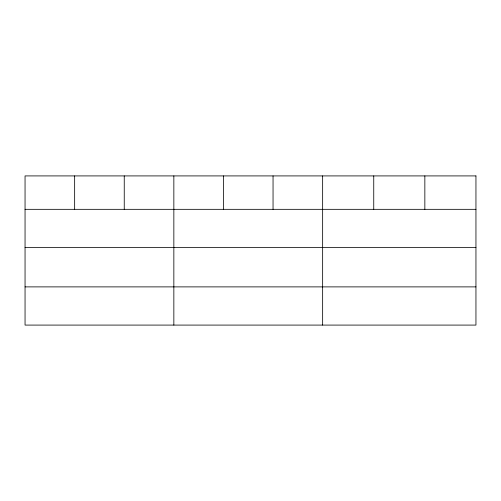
<?xml version="1.0" encoding="UTF-8"?>
<svg xmlns="http://www.w3.org/2000/svg" width="501" height="501" viewBox="0 0 501 501"><rect width="100%" height="100%" fill="white"/><g stroke="black" fill="none" stroke-linecap="round" stroke-linejoin="round"><path stroke-width="0.75" d="M25.05 209.33L475.95 209.33M25.05 247.532L475.95 247.532M25.05 286.885L475.95 286.885M424.848 175.914L424.848 209.33M373.746 175.914L373.746 209.33M322.644 175.914L322.644 325.086M273.045 175.914L273.045 209.33M223.446 175.914L223.446 209.33M173.847 175.914L173.847 325.086M124.248 175.914L124.248 209.33M74.649 175.914L74.649 209.33M475.95 175.914L25.05 175.914L25.05 325.086L475.95 325.086L475.95 175.914"/></g></svg>
